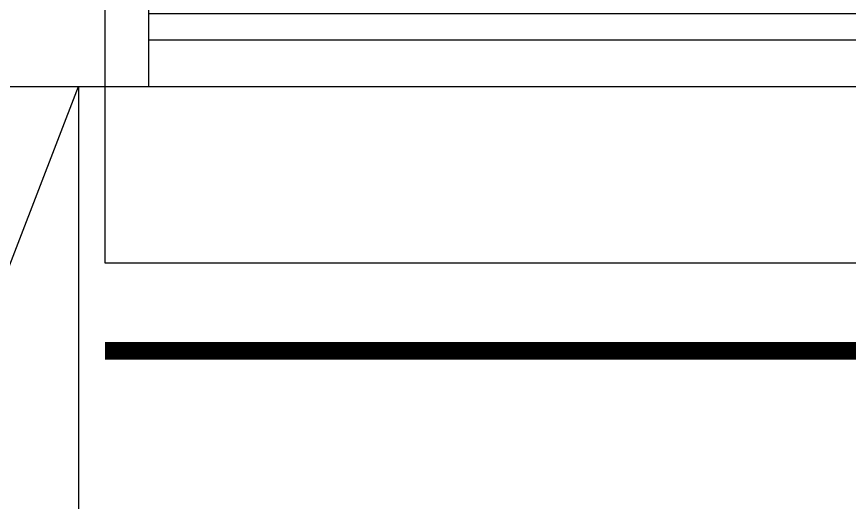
# Model space of a CAD drawing. Header units: millimetres. Extents: x 144680 to 246943, y -177515 to -149396.
# Drawn here: x 221132 to 222076, y -165432 to -164881 of the extents above; entities that cross this region are included whole.
import ezdxf

# ---------------------------------------------------------------- set-up
doc = ezdxf.new("R2010")
doc.units = ezdxf.units.MM
doc.header["$LTSCALE"] = 50
doc.linetypes.add('HID', pattern=[2.5, 1.5, -1])
for name, color, linetype in [('06-FUR', 6, 'Continuous'), ('3.기호.계단선', 30, 'Continuous'), ('CEIL-LIGHT', 7, 'Continuous'), ('fur', 6, 'Continuous'), ('WALL', 2, 'Continuous'), ('win', 4, 'Continuous')]:
    doc.layers.add(name, color=color, linetype=linetype)

# ---------------------------------------------------------------- blocks, each defined once
blk = doc.blocks.new('2600')
at = {"layer": 'win'}
blk.add_line((7249.25, -153721.01), (9749.25, -153721.01), dxfattribs=at)
blk.add_lwpolyline([(7199.25, -153721.01), (7249.25, -153721.01), (7249.25, -153521.01), (7199.25, -153521.01)], close=True, dxfattribs=at)
blk.add_lwpolyline([(7249.25, -153638.51), (8579.25, -153638.51), (8579.25, -153668.51), (7249.25, -153668.51)], dxfattribs=at)
blk = doc.blocks.new('vudauseeh')
at = {"layer": 'WALL', "color": 2}
blk.add_line((137460, -164960), (140635, -164960), dxfattribs=at)
at = {"layer": 'fur'}
blk.add_blockref('2600', (130760.75, -11238.99), dxfattribs=at)
blk = doc.blocks.new('cjswjdeh2')
at = {"layer": '06-FUR', "color": 8}
blk.add_line((223012.89, -163863.51), (223482.89, -162643.51), dxfattribs=at)
blk.add_lwpolyline([(223012.89, -162643.51), (223482.89, -162643.51), (223482.89, -163863.51), (223012.89, -163863.51)], close=True, dxfattribs=at)
blk.add_blockref('vudauseeh', (85552.89, 2316.49))

msp = doc.modelspace()

# ---------------------------------------------------------------- linework, layer by layer
at = {"layer": '3.기호.계단선', "color": 10, "linetype": 'HID'}
msp.add_lwpolyline([(221232.23, -165260, 20, 20, 0), (223907.23, -165260, 20, 20, 0)], format="xyseb", dxfattribs=at)
at = {"layer": 'CEIL-LIGHT'}
msp.add_lwpolyline([(221232.23, -164960), (221232.23, -165160), (223907.23, -165160)], dxfattribs=at)

# ---------------------------------------------------------------- block references
msp.add_blockref('cjswjdeh2', (-2280.65, -2316.49))

doc.saveas('drawing.dxf')
